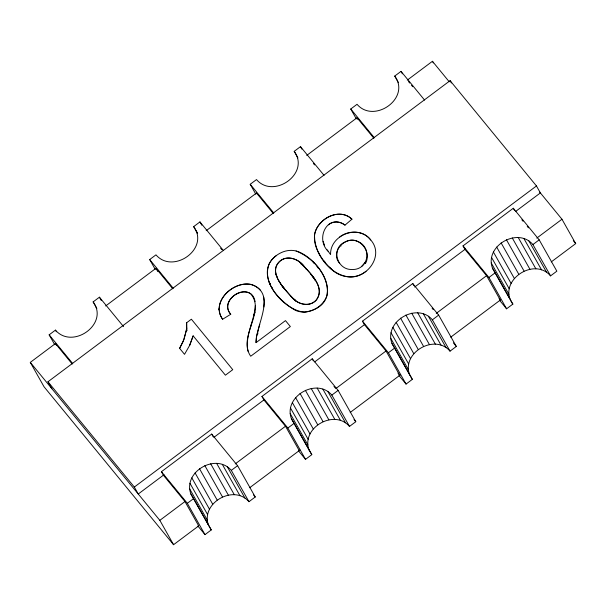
<?xml version="1.0" encoding="UTF-8"?>
<svg xmlns="http://www.w3.org/2000/svg" width="606" height="606" viewBox="0 0 606 606"><rect width="100%" height="100%" fill="white"/><g stroke="black" fill="none" stroke-linecap="round" stroke-linejoin="round"><path stroke-width="0.91" d="M256.05 342.648C255.732 324.627 277.662 292.857 250.725 284.343C233.181 281.017 210.456 302.015 222.614 319.264L230.742 314.256C220.455 302.742 239.181 285.987 250.679 293.804C266.026 311.605 237.385 337.11 250.71 356.237L290.35 326.551L285.479 320.612L256.05 342.648L256.436 336.981L259.754 324.271M222.614 319.264C207.949 298.644 244.097 271.874 260.315 290.115M197.912 526.023L204.98 534.636L211.259 529.932L190.898 494.034C182.573 471.922 216.054 452.477 231.31 470.377L248.96 501.7L255.247 496.996L237.59 465.673L211.683 434.078L161.416 471.718L163.378 475.202L184.966 501.526L198.7 525.887M208.555 525.364C200.222 503.245 233.711 483.8 248.96 501.7M298.447 450.743L305.515 459.363L311.795 454.659L291.433 418.761C283.1 396.642 316.59 377.197 331.846 395.097L349.495 426.427L355.783 421.723L338.125 390.393L312.219 358.805L261.951 396.445L263.913 399.922L285.502 426.253L299.235 450.614M309.083 450.084C300.758 427.972 334.239 408.527 349.495 426.427M398.983 375.47L406.043 384.083L412.33 379.379L391.968 343.481C383.636 321.369 417.125 301.924 432.373 319.824L450.031 351.154L456.31 346.45L438.661 315.12L412.754 283.532L362.486 321.165L364.448 324.649L386.037 350.972L399.763 375.341L397.968 373.144M409.618 374.811C401.286 352.7 434.775 333.255 450.031 351.154M509.684 298.713L492.496 268.208C484.171 246.097 517.653 226.652 532.909 244.551L550.566 275.881L556.846 271.17L539.196 239.847L513.29 208.252L463.022 245.892L464.984 249.377L486.573 275.7L500.298 300.068L450.735 337.171M499.511 300.197L506.578 308.81L512.865 304.106C496.587 281.987 533.553 255.974 550.566 275.881M263.845 306.954L264.201 301.606L263.701 297.145M186.519 330.005L186.648 322.748L191.375 319.21L232.757 369.675L225.394 375.19L193.14 335.853L189.67 345.337L184.527 354.336L179.634 348.367L183.224 341.329L186.519 330.005L186.913 330.702L186.648 322.748M365.433 263.58C372.326 251.301 358.6 234.916 345.465 241.824C330.603 247.543 336.535 269.829 351.654 269.481C368.38 270.549 372.917 247.445 357.502 241.317C345.079 235.507 329.732 252.391 339.648 263.375M255.277 305.651C254.52 321.036 244.582 335.671 248.043 351.298M254.581 313.794L254.853 311.931M186.762 328.005L184.156 339.004L179.634 348.367M257.558 334.542L257.921 332.967M193.14 335.853L189.67 345.337M253.785 315.188L254.846 312.113M250.801 326.164L251.429 324.399M219.054 309.605L219.402 308.84M365.653 261.883L361.752 266.284M327.035 249.748L330.581 254.603C329.831 234.893 358.707 223.758 370.751 240.006C384.068 254.959 368.243 277.313 350.397 277.025C330.361 275.836 313.643 253.641 314.575 234.333C317.642 218.834 339.148 207.07 351.942 219.19L344.988 225.137C327.535 212.835 315.082 238.582 328.02 251.134M276.419 255.527C251.672 273.404 282.835 311.052 304.863 312.113C344.776 305.356 324.445 263.231 299.341 252.111C288.411 247.195 275.442 253.263 269.519 263.027C261.163 282.222 279.972 301.47 295.357 310.31C307.53 315.779 322.597 307.795 326.967 295.728C330.641 276.548 312.787 257.482 296.069 251.02M54.729 344.723L49.154 334.83L55.434 330.118C72.447 350.026 109.413 324.013 93.135 301.894L99.422 297.19L123.563 326.626M155.265 269.443L149.69 259.55L155.969 254.846C172.983 274.753 209.949 248.74 193.67 226.621L199.957 221.917L223.508 250.634M255.793 194.17L250.217 184.277L256.505 179.573C273.518 199.472 310.477 173.468 294.205 151.341L300.485 146.637L324.043 175.354M356.328 118.897L350.753 109.004L357.04 104.3C374.046 124.2 411.012 98.187 394.741 76.068L401.02 71.364L424.571 100.081M198.76 525.849L173.566 544.711L44.026 386.757L30.3 362.388L55.487 343.526M105.656 305.969L156.015 268.261M206.184 230.697L256.55 192.988M306.719 155.416L357.063 117.723M407.255 80.143L432.434 61.289L449.228 81.765M51.889 388.719L47.965 381.757L450.099 80.651L536.462 185.959L540.378 192.92L515.388 211.63M163.999 474.74L138.244 494.019L134.327 487.057L536.462 185.959M213.979 437.312L263.958 399.892M314.703 361.896L364.683 324.475M414.663 287.047L465.408 249.051M173.566 544.711L159.84 520.342L185.027 501.48M235.189 463.923L285.547 426.215M335.724 388.643L386.083 350.942M436.259 313.37L486.618 275.662M536.78 238.105L561.974 219.243L539.779 192.185M204.98 534.636L187.33 503.306L193.609 498.602L190.898 494.034M231.31 470.377L237.59 465.673M305.515 459.363L287.858 428.033L294.145 423.329L291.433 418.761M331.846 395.097L338.125 390.393M406.043 384.083L388.393 352.76L394.68 348.056L391.968 343.481M432.373 319.824L438.661 315.12M506.578 308.81L488.928 277.48L495.208 272.776L492.496 268.208M532.909 244.551L539.196 239.847M249.672 487.724L300.031 450.016M350.207 412.451L400.566 374.743M551.248 261.913L575.7 243.612L561.974 219.243M339.671 237.007C348.745 229.772 363.509 230.447 370.751 240.006M328.338 224.826C333.156 220.925 340.322 221.061 344.988 225.137M366.024 271.261C355.101 280.404 338.337 277.912 329.482 267.117M294.061 299.356C299.894 305.242 310.552 306.644 316.324 299.978C325.498 288.108 311.401 274.813 304.06 266.208C298.311 258.308 285.418 254.391 278.359 262.678C271.215 270.95 278.904 281.737 284.237 288.691M351.942 219.19C342.882 210.252 328.111 214.312 320.506 223.084C306.394 237.719 319.642 258.467 331.747 269.496M301.008 263.633C309.492 272.276 325.831 286.661 316.43 299.856C309.348 308.166 296.311 303.901 290.675 295.963M294.016 299.5L295.357 300.606M300.735 263.572L302.099 264.701M294.236 299.637L295.607 300.773M295.243 300.212L290.85 296.213L282.055 285.752M293.94 299.152L296.008 301.076M299.659 262.201L302.159 264.655M282.744 301.174L284.009 302.492M305.462 268.231L306.712 269.579M291.88 297.235C283.903 288.661 267.284 271.708 280.525 260.716C288.259 254.702 299.031 259.542 304.273 266.602M305.507 268.011L306.742 269.42M313.067 262.042L314.15 263.352M573.299 240.68L575.7 243.612M408.497 81.575L409.701 83.037M411.497 85.226L412.701 86.688M521.842 219.781L523.046 221.243M527.243 226.364L528.44 227.826M350.753 109.004L374.303 137.721M463.022 245.892L488.928 277.48M373.826 138.221L357.032 117.746L357.949 119.374M499.102 298.599L500.298 300.068M313.363 163.431L314.559 164.893M432.108 308.219L433.305 309.681M453.371 342.86L456.31 346.45M250.217 184.277L273.776 212.994M362.486 321.165L388.393 352.76M256.497 193.019L273.291 213.494M220.629 248.21L221.826 249.672M333.974 386.416L335.171 387.878M354.01 419.572L355.783 421.723M149.69 259.55L173.24 288.267M261.951 396.445L287.858 428.033M172.755 288.774L155.969 268.299L157.795 271.549M253.482 494.844L255.247 496.996M49.154 334.83L72.705 363.547M161.416 471.718L187.33 503.306M72.228 364.047L55.434 343.572L56.35 345.2M47.965 381.757L134.327 487.057M30.3 362.388L159.84 520.342M311.62 275.124L314.203 278.662L313.06 277.222M324.202 261.08L325.24 262.459M283.29 287.449L284.328 288.827L283.358 287.449M310.961 274.465L312.082 275.988M313.204 277.51L315.453 280.548L314.665 279.358M280.843 284.009L282.351 286.077M317.021 266.579L318.067 267.996M281.775 285.282L284.343 288.789M230.742 314.256C217.213 298.75 251.551 280.139 255.081 301.652M279.101 281.131L279.949 282.555M271.829 287.236L272.647 288.638M450.099 80.651L451.409 82.977M432.434 61.289L433.351 62.918M513.29 208.252L514.464 210.343M528.917 240.946L546.567 272.268M523.91 238.544L541.559 269.875M518.228 237.514L535.878 268.844M512.267 237.931L529.917 269.253M506.427 239.756L524.076 271.079M501.109 242.87L518.759 274.2M401.02 71.364L402.414 73.834M496.67 247.059L514.32 278.389M394.741 76.068L398.453 82.666M493.42 252.043L511.07 283.373M491.572 257.474L509.222 288.804M491.261 262.989L508.911 294.319M495.208 272.776L512.865 304.106M412.754 283.532L413.928 285.615M428.381 316.218L446.031 347.549M423.374 313.817L441.024 345.147M417.693 312.787L435.35 344.117M411.732 313.204L429.389 344.534M405.891 315.029L423.549 346.359M400.574 318.142L418.223 349.473M300.485 146.637L301.879 149.114M365.145 262.724L365.539 263.421M396.135 322.339L413.784 353.662M294.205 151.341L297.917 157.939M392.885 327.316L410.535 358.646M391.037 332.747L408.694 364.077M340.595 245.369L340.981 246.059M390.726 338.262L408.376 369.592M394.68 348.056L412.33 379.379M312.219 358.805L313.393 360.896M327.846 391.491L345.503 422.821M322.839 389.097L340.496 420.42M317.165 388.067L334.815 419.39M311.204 388.476L328.853 419.807M305.363 390.302L323.013 421.632M300.038 393.423L317.695 424.745M199.957 221.917L201.813 225.212M295.599 397.612L313.257 428.942M196.382 231.189L197.314 232.84M193.67 226.621L197.389 233.212M292.35 402.596L309.999 433.919M290.501 408.027L308.159 439.35M290.191 413.542L307.848 444.865M294.145 423.329L311.795 454.659M211.683 434.078L213.251 436.865M227.318 466.772L244.968 498.094M222.311 464.37L239.961 495.7M216.63 463.34L234.28 494.67M210.668 463.757L228.318 495.079M204.828 465.582L222.478 496.905M199.503 468.696L217.16 500.026M99.422 297.19L101.278 300.485M195.071 472.885L212.721 504.215M93.135 301.894L96.854 308.492M191.814 477.869L209.471 509.199M189.973 483.3L207.623 514.63M189.655 488.815L207.313 520.145M193.609 498.602L211.259 529.932M55.434 330.118L56.366 331.77M318.817 252.982L319.695 254.611M269.223 282.275L270.261 284.419M269.753 283.025L270.443 284.668M275.919 274.17L276.866 276.578L276.45 275.132M323.142 241.4L324.558 245.347M219.016 308.666L219.364 310.348"/></g></svg>
